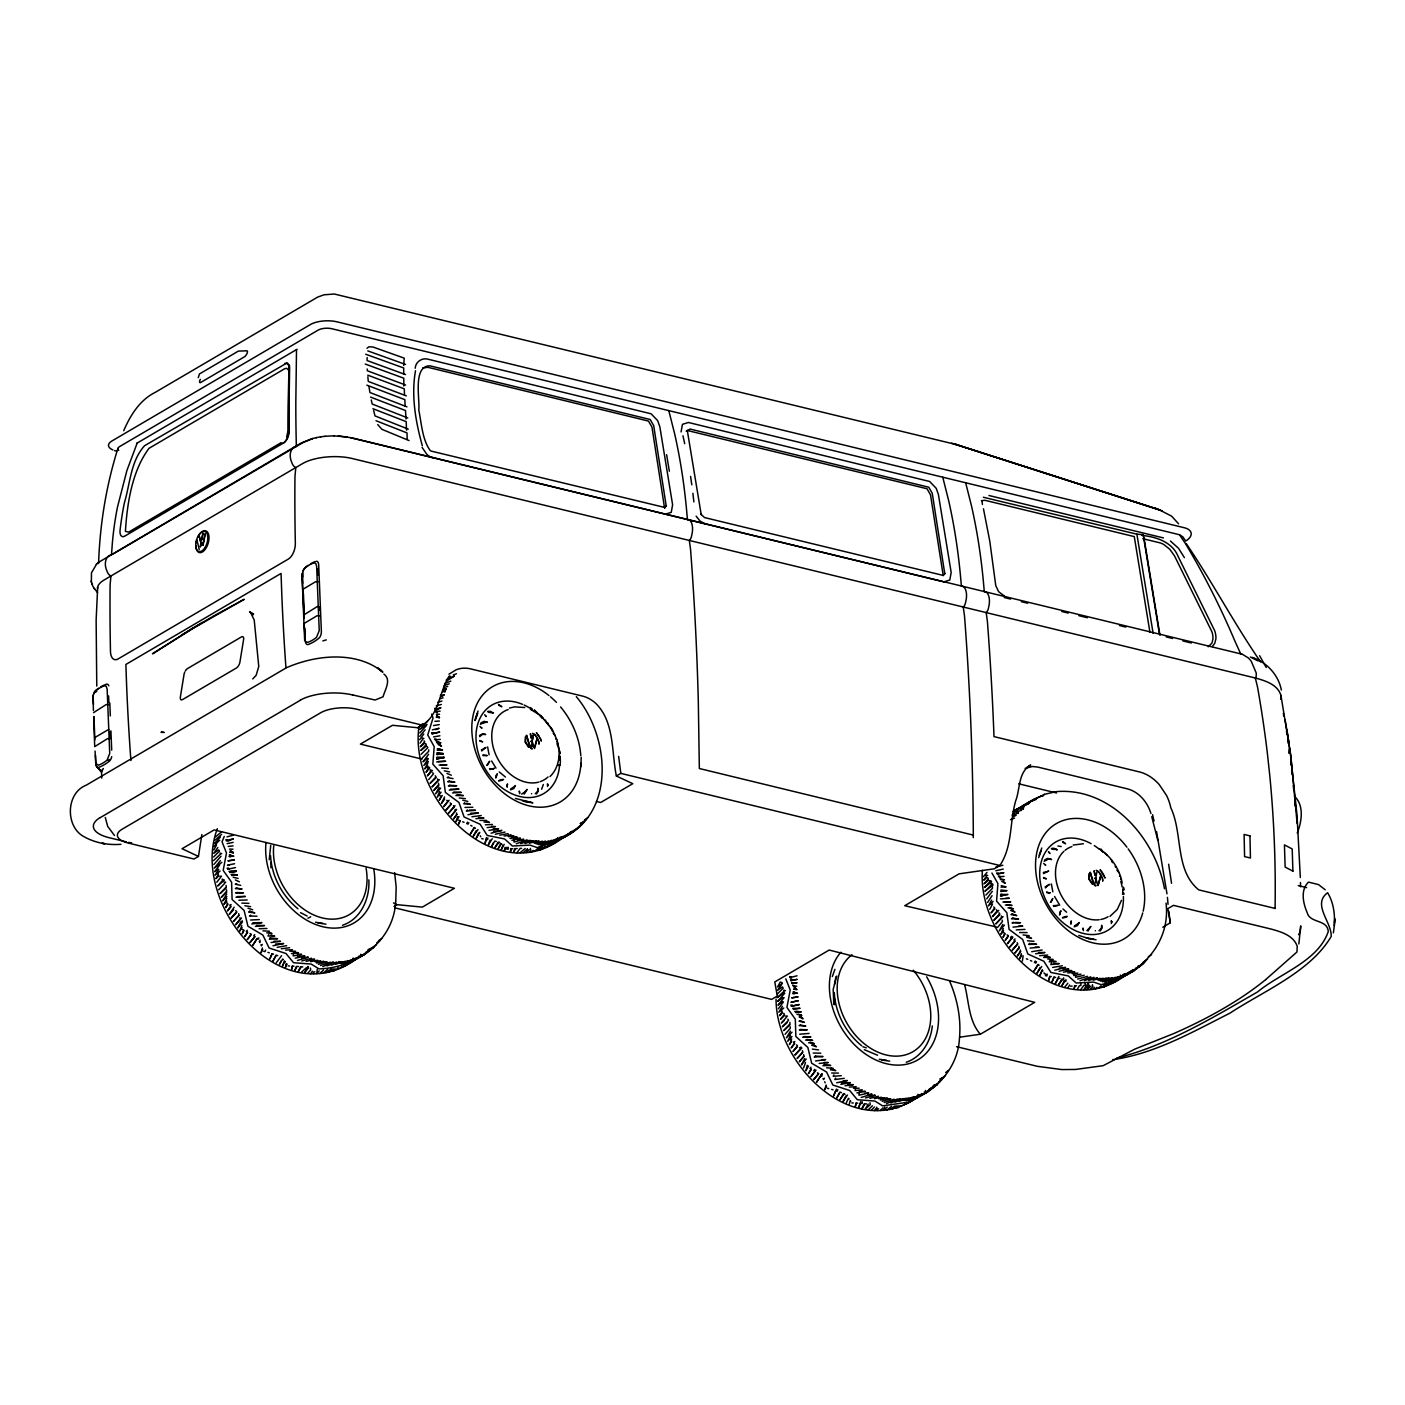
<?xml version="1.0" encoding="UTF-8"?>
<svg xmlns="http://www.w3.org/2000/svg" width="1405" height="1405" viewBox="0 0 1405 1405"><rect width="100%" height="100%" fill="white"/><g stroke="black" fill="none" stroke-linecap="round" stroke-linejoin="round"><path stroke-width="1.5" d="M403.709 373.712L403.709 367.97L365.704 354.236M559.541 759.877L559.383 755.995M560.314 760.123L560.156 756.171M428.701 749.849L428.683 751.324L422.115 758.085M992.439 886.836L992.422 888.329L985.836 895.09M367.144 357.52L367.091 360.558L405.483 374.591M226.749 898.462L223.992 904.258L226.837 901.114M304.147 618.428L302.725 589.415L315.686 581.67L318.461 581.688M790.488 1035.45L787.713 1041.263L791.981 1036.521M198.263 377.629L199.492 373.923L238.358 351.109L246.665 350.811A3.829 1.423 -56.7 0 1 247.28 352.796A3.829 1.423 -56.7 0 1 244.839 356.589L200.371 382.669A3.829 1.423 -56.7 0 1 200.335 379.332M973.244 837.643L973.314 835.097A2123.06 1154.225 -76.3 0 0 964.497 615.882L963.268 607.03A5.796 3.161 -76.3 0 0 965.674 601.955A14.331 7.798 -76.3 0 0 964.884 588.221A10.783 5.866 -76.3 0 0 961.406 586.166L960.405 575.119A505.677 274.906 -76.3 0 0 948.586 500.321L942.755 477.191M269.233 859.755L270.726 845.406M270.884 867.763L271.06 862.249M368.848 879.864C369.954 898.304 361.103 918.993 342.557 925.245M395.771 900.921L396.175 887.047L394.629 872.698M418.883 727.386C409.118 799.972 497.388 892.263 566.092 835.308M504.184 844.352L501.269 849.779L502.779 845.757M508.505 834.851L508.452 836.678L514.107 836.133L510.366 835.273M514.037 840.208L513.984 842.052L523.802 839.329L517.953 839.856M559.085 751.78C559.436 760.79 556.679 770.256 549.987 776.561M560.419 760.843L560.121 765.532M580.915 766.656L581.196 757.225M834.623 1004.768L834.781 999.236M862.213 1101.678L862.143 1103.505L860.685 1103.382L858.578 1107.597L860.738 1101.555M959.492 1037.909C961.231 1018.432 957.244 998.85 949.552 980.971M982.429 870.327C976.949 939.102 1059.458 1025.615 1126.266 974.771M1063.673 977.862L1063.62 979.724L1062.83 979.162L1058.632 984.659L1061.811 979.144M1065.903 979.584L1065.851 981.428L1065.13 980.848L1061.864 985.73L1064.358 980.69M1073.842 973.665L1073.789 975.509L1080.972 974.157M1075.686 975.456L1075.633 977.3L1084.203 975.228M1102.749 880.022L1102.714 881.286M1122.648 894.353L1122.823 888.768M1166.045 903.116C1171.032 944.072 1138.542 976.668 1101.011 984.624L1093.652 982.095L1076.16 983.008L1068.309 975.931L1050.94 972.453L1043.845 961.248L1027.828 953.977L1022.664 939.471L1009.106 929.408L1006.841 912.723L996.567 901.149L997.919 883.622L991.93 873.032M288.728 379.455L288.078 430.72L286.69 436.815M98.596 563.493C99.86 524.522 106.2 485.691 117.88 448.476M296.508 349.599L295.823 402.374A365.651 51.493 84.2 0 0 296.121 435.603L296.35 446.456A10.783 8.008 59.6 0 0 291.836 449.337A14.331 10.643 59.6 0 0 292.064 463.106A5.796 4.303 59.6 0 0 295.788 467.566L294.962 476.629A2123.06 1577.042 59.6 0 0 295.313 541.821L295.349 543.226A12.627 6.779 -75.3 0 1 288.341 559.067L118.073 658.963A12.627 6.779 -75.3 0 1 110.486 651.674L110.451 650.252A2123.06 1577.042 59.6 0 1 110.099 585.077L110.925 576.015A5.796 4.303 59.6 0 1 107.184 571.554A14.331 10.643 59.6 0 1 106.973 557.767A10.783 8.008 59.6 0 1 111.487 554.905L112.33 543.419A365.651 332.616 -23.9 0 1 117.511 506.959L126.889 470.552L137.181 443.067M428.595 754.274L423.01 761.826L427.296 758.156M992.334 891.279L986.732 898.814M1333.345 932.885C1335.628 919.643 1334.785 904.311 1327.602 892.737C1311.813 904.276 1331.852 922.137 1331.202 936.433C1310.426 971.874 1263.148 991.245 1229.919 1013.163C1192.546 1031.99 1154.752 1053.75 1112.725 1059.686M1334.539 922.681L1334.75 918.659L1334.381 925.79M403.744 365.511L404.201 358.135L373.01 347.017L368.883 346.807L366.986 348.264M506.871 786.8L507.539 783.92L506.942 785.729M1070.592 923.788L1071.26 920.907L1071.119 923.981M302.532 572.59L302.742 583.268M1280.658 699.251L1280.938 695.37C1277.584 684.411 1265.22 680.723 1255.332 678L352.286 458.539A35.652 13.927 -2.3 0 0 330.333 456.73L325.714 457.082A35.652 13.927 -2.3 0 0 302.619 463.562L104.075 580.019A35.652 13.927 -2.3 0 0 97.56 588.836M428.349 758.682L423.871 765.426L428.349 761.44M992.071 895.688L987.61 902.432M538.976 744.299L538.87 741.7M97.683 587.009L96.137 620.202L96.769 686.062M427.928 763.056L424.714 768.921L427.822 765.953M991.649 900.061L988.435 905.909L993.089 901.448M221.007 856.225L213.894 864.444M784.728 993.23L777.632 1001.431L782.778 997.55M201.863 834.552L198.456 856.418L193.995 859.017L128.241 843.053A25.712 10.046 -2.3 0 1 122.112 829.231L320.656 712.774A25.712 10.046 -2.3 0 1 356.484 709.156L422.238 725.138C439.765 714.46 438.94 691.488 449.354 675.963M317.302 969.274L316.722 973.489L319.198 970.908M515.372 785.606L513.791 788.574L510.489 789.821M1079.093 922.593L1077.512 925.579L1074.228 926.826M510.911 848.55L510.419 851.729L511.35 848.866L512.825 848.76M1074.632 985.555L1074.14 988.716L1075.088 985.853L1076.546 985.766M1298.852 943.949L1300.731 925.895L1300.24 931.726L1298.571 934.711M220.392 860.633L214.298 868.132L221.832 862.354M784.131 997.62L778.019 1005.137L782.55 1001.66M486.727 765.374L489.73 761.211L487.412 765.023M1050.448 902.379L1052.819 898.48M1051.133 902.01L1052.538 898.901M664.495 507.662L651.973 427.138L648.46 421.061L428.033 367.337L422.694 367.899M666.233 506.134L653.694 425.61L650.199 419.515L429.772 365.792C412.526 366.108 420.06 399.371 418.795 410.207C421.605 423.449 422.115 439.115 430.106 450.443A3.776 2.494 48.6 0 0 431.23 451.11L665.18 507.556M700.796 514.019L704.467 517.549L943.194 575.418L930.514 494.841L927.019 488.747L687.308 430.492L701.218 514.652M944.792 573.837L932.253 493.296L928.758 487.219L689.978 429.034L687.414 430.632M281.562 955.734L276.223 962.794M293.487 954.171L293.171 955.909L301.689 954.381L297.597 954.276M395.718 901.395C393.699 941.578 356.027 967.905 318.935 968.888L311.172 964.058L293.575 962.724L285.97 953.503L269.128 948.024L262.858 935.045L247.947 926.246L244.119 910.475L232.106 899.499L231.597 882.2L223.184 870.415L226.486 853.011L222.043 841.823L224.273 836.414M487.886 837.889L487.57 839.61L486.112 839.347L485.129 843.299L486.429 837.626M492.242 838.732L488.308 844.914L490.169 840.067M531.353 745.001L530.721 748.426L531.933 748.602M530.967 748.285L531.74 744.018M834.5 984.501L835.887 976.861M847.461 1095.004L843.123 1101.415L845.863 1096.023M855.417 1088.857L855.118 1090.579L862.249 1089.771M859.245 1093.476L858.929 1095.197L868.694 1093.037L864.918 1093.213M932.305 1025.896C930.883 1041.456 921.645 1057.052 906.278 1062.233M959.457 1038.383C957.999 1067.15 937.205 1090.104 911.459 1100.396M1045.759 973.946L1045.46 975.667L1046.918 975.878L1047.234 974.157M1095.478 881.023L1094.46 885.413L1095.988 885.782M1095.707 878.529L1096.848 872.259M292.258 966.025L291.608 969.52L292.539 966.113L294.014 966.183M855.996 1103.03L855.346 1106.525L856.26 1103.101L857.735 1103.188M547.564 786.519L547.458 783.832L548.301 785.342M1111.285 923.507L1111.478 921.575M200.213 546.721L200.88 543.366L202.443 542.629L200.423 546.773M201.565 539.836L202.882 533.145M201.776 539.889L203.093 533.198M202.847 545.175L205.077 533.847M203.058 545.228L205.288 533.918M219.637 865.006L214.684 871.715L217.845 869.221M783.375 1001.993L778.423 1008.72M551.217 844.897L551.831 841.858L552.762 843.685L550.602 845.195M415.494 370.762C411.068 395.789 415.581 421.5 422.308 445.701M505.027 847.285L504.307 850.78L505.888 848.005M1049.728 976.51L1048.868 980.286L1049.834 976.352L1051.291 976.598M218.741 869.344L215.053 875.175L220.076 871.03M782.462 1006.331L778.792 1012.162L783.797 1008.035M526.945 789.628L523.152 793.579M1090.666 926.633L1086.89 930.584M496.474 775.244L496.264 777.422M1060.195 912.231L1059.985 914.427M286.392 963.725L285.461 967.483L286.532 963.602L287.077 964.374M427.559 721.257L419.919 729.353L427.085 724.471M534.778 746.81L536.728 739.469M534.532 748.584L537.114 738.89M1100.466 876.457L1098.008 885.642L1100.835 875.895M849.182 1104.488L850.271 1100.589L850.815 1101.38M426.418 725.542L419.814 732.918M1068.028 987.768L1069.627 984.993M577.385 828.037L581.881 824.384M1141.106 965.042L1145.602 961.371M425.153 729.792L419.709 736.378M337.06 969.52L338.5 968.467L337.569 966.658M900.781 1106.508L902.238 1105.454M1041.316 795.774L1039.858 796.828M415.195 368.251C415.581 361.647 422.325 357.344 428.455 359.311L651.13 413.808L657.645 420.622L659.841 426.769L672.609 504.746L671.239 512.368L665.25 514.195M514.915 848.532L513.633 852.22L515.758 848.585L517.216 848.515M423.766 734.007L419.621 739.733M884.746 1107.087L883.569 1110.389L887.222 1107.087M296.297 966.57L294.857 970.592L296.947 966.394L298.422 966.517M217.336 828.704C188.832 904.012 282.528 1016.166 358.31 957.543M265.615 950.043L265.053 951.624L263.631 951.255M475.452 718.271L478.051 711M474.943 720.607L477.647 713.248L475.118 720.273M477.963 829.582L473.292 836.186L476.313 830.531M479.79 832.392L476.242 838.241L478.455 833.147M525.365 736.8L525.189 742.226L528.649 747.284M541.627 789.241L543.349 784.482M832.304 976.616L834.904 969.345M836.73 976.036L833.183 989.348L833.797 1004.399M837.819 1089.595L837.257 1091.158L835.852 1090.701L833.551 1095.953L836.414 1089.121M1039.173 855.259L1041.79 847.988M1038.681 857.594L1041.193 850.587M1041.702 966.587L1037.013 973.173L1040.034 967.536M1051.379 963.04L1050.817 964.603L1059.194 963.602L1053.329 963.18M1089.138 873.717L1088.928 879.231L1092.388 884.272M1121.506 900.324L1117.274 909.474L1109.95 916.376M310.804 973.647L312.402 971.224M874.525 1110.635L876.14 1108.229M527.49 849.147L526.243 852.466L529.176 849.639M1053.908 977.055L1052.046 981.902L1054.207 977.16L1055.647 977.458M1022.348 961.16L1023.156 955.822M538.8 847.549L537.658 850.447L541.452 847.531M284.425 961.143L282.475 965.973L284.741 961.283L285.373 962.056M1297.219 833.112C1301.768 821.732 1304.402 805.451 1294.391 796.143M481.722 750.973L485.937 747.46L481.353 749.954M1045.443 887.96L1048.552 884.693M123.71 430.72C130.314 415.388 139.78 400.004 155.253 392.346L317.688 297.087L324.081 294.787L334.355 294.031L957.174 444.788M271.973 953.837L269.83 958.965L272.131 953.696L273.536 954.171M102.319 769.501L101.827 771.591M1042.194 970.153L1039.963 975.228L1042.352 970.047L1042.932 970.978M460.067 820.942L458.627 824.155L459.979 820.713L458.627 820.204M880.443 1110.477L882.92 1107.895M220.409 837.046L214.491 843.439L219.707 840.295M515.266 785.904L510.7 788.978M1078.987 922.909L1074.439 925.965M300.6 966.64L298.176 971.698L301.337 966.781L302.795 966.939M864.321 1103.628L861.897 1108.686L865.076 1103.786L866.534 1103.926M846.214 1102.978L848.48 1098.271L849.094 1099.044M496.228 775.367L497.282 773.874M497.001 774.225L495.754 778.036M1059.95 912.354L1061.003 910.861M1060.722 911.213L1059.475 915.041M218.53 841.068L213.911 846.583M493.348 842.982L491.574 846.565L494.806 841.103L496.246 841.437M500.619 843.685L498.143 848.743L501.392 843.861L502.112 844.44M1058.861 976.37L1055.313 983.57L1058.545 978.091L1059.967 978.442M306.993 968.027L304.692 972.699L307.976 968.396L307.765 966.482M529.158 852.396L530.827 850.341L530.352 848.392M1092.879 989.383L1094.548 987.329M281.228 960.827L279.402 964.41L282.721 958.983L283.424 959.756M1288.789 753.203L1289.737 749.287L1286.98 730.249M1088.91 985.783L1086.961 989.559L1091.018 986.011M262.77 949.394L260.996 952.801L262.401 948.006M275.907 955.47L272.956 961.143L276.328 955.154L277.716 955.663M826.491 1086.381L824.717 1089.788L826.122 1085.011M839.628 1092.458L836.695 1098.13L840.05 1092.142L841.437 1092.651M666.479 505.677L664.688 507.978M945.021 573.363L943.247 575.664M243.89 930.549L242.204 933.781L243.715 930.092L242.45 929.46M808.472 1065.921L805.926 1070.786L807.208 1065.306M1065.008 986.767L1067.853 983.201M803.537 1068.011L805.522 1062.566M303.094 570.606L305.078 567.936A54.584 29.681 -76.3 0 1 313.561 562.966L315.668 563.229L316.652 566.268L319.234 630.599L316.547 637.29A54.584 29.681 -76.3 0 1 308.064 642.261L305.956 641.997M989.717 909.351L991.983 905.206L991.087 904.363L992.58 904.03M540.064 850.043L542.541 846.425M1103.803 987.03L1106.262 983.412M498.09 842.157L494.911 847.672L499.091 842.157L499.881 842.719M258.836 937.943L258.028 939.348L257.378 938.259L252.76 945.319L257.097 938.558M262.261 944.441L261.453 945.846L260.944 944.757M268.759 934.624L267.951 936.011L274.748 936.134L270.761 935.133M467.514 822.136L466.706 823.523L468.041 824.138L468.849 822.75M525.856 736.15L525.505 741.998L529.281 747.32M821.1 1075.264L821.907 1073.859L821.749 1076.335L821.1 1075.264L816.498 1082.307L821.907 1073.859M824.384 1078.179L823.576 1079.584L822.996 1078.496M833.938 1074.878L833.147 1076.265L841.314 1075.703M835.624 1078.127L834.816 1079.514L844.229 1078.355M1035.239 961.038L1034.431 962.425L1035.748 963.092L1036.556 961.705M1089.578 873.155L1089.244 878.986L1093.002 884.307M843.615 1093.547L839.944 1099.799L844.212 1093.722L844.985 1094.477M102.354 770.239L103.355 768.535M868.202 1104.067L865.199 1109.195L870.204 1104.646L869.994 1102.714M1077.354 989.225L1079.479 985.59L1080.937 985.52L1080.744 983.623M459.031 816.639L455.975 821.749L457.644 816.604M1021.734 955.33L1019.714 958.754L1021.365 953.609M474.223 827.51L470.254 834.061L474.644 827.475L475.364 828.388M1037.944 964.515L1033.975 971.048L1038.365 964.462L1039.085 965.393M996.461 926.984L904.732 905.716L959.088 873.84L994.213 868.817L999.868 865.498C1012.654 846.495 1009.58 822.206 1015.639 800.955C1020.223 789.487 1018.01 771.889 1030.761 765.023L1027.002 767.235M442.259 795.458L439.308 800.253L441.047 796.372L439.888 795.634M1005.014 934.044L1003.047 937.258L1004.786 933.359L1003.609 932.639M307.8 973.191L310.663 969.977L310.452 968.063M871.522 1110.178L874.384 1106.964M1086.75 984.94L1083.852 989.629L1088.928 985.485L1088.454 983.535M344.471 966.096L346.965 962.917M1111.759 981.305L1109.845 984.255L1114.183 981.48L1113.252 979.654M247.561 932.358L244.681 936.661L247.508 932.095L246.261 931.41L247.28 930.25M811.3 1069.363L808.402 1073.648L811.247 1069.082L809.983 1068.397L811.001 1067.238M242.117 927.634L239.816 931.006L241.801 925.561M419.99 743.175L422.87 739.03L422.255 738.169L423.906 738.433M534.743 851.114L537.325 848.919M1098.464 988.101L1101.063 985.906M227.926 904.434L225.678 907.56L227.663 903.52L226.626 902.713M791.647 1041.439L789.417 1044.547L791.401 1040.508L790.348 1039.718L791.735 1039.085M456.836 814.514L453.587 818.975L456.871 814.18L456.449 812.968M1020.557 951.501L1017.325 955.98L1020.61 951.185L1020.188 949.973M479.737 736.642L482.354 734.394L485.673 734.464L482.723 733.867L479.579 735.482M319.831 973.402L323.484 970.082M1043.476 873.647L1048.358 871.135M1045.092 886.941L1049.676 884.465L1048.762 884.5M516.935 852.73L520.131 848.409L521.571 848.374M1080.656 989.735L1083.852 985.414L1085.292 985.362L1085.099 983.465M1042.51 796.372L1044.424 794.334L1055.945 791.7M444.665 799.182L441.451 803.432L444.577 796.969M1008.386 936.169L1005.19 940.437L1008.246 935.66L1007.086 934.869M868.413 1109.704L872.417 1105.77M1089.981 989.471L1092.897 986.626L1092.44 984.694M216.774 882.27L220.69 877.212L219.953 876.281L221.551 876.246M251.021 934.747L247.227 939.629L251.249 934.272L250.02 933.517M816.006 1070.101L810.948 1076.616L814.988 1071.26L813.741 1070.522L814.76 1069.363M213.806 849.937L216.546 845.037M441.1 792.262L437.236 797.179L439.607 791.524M1003.556 930.9L1000.975 934.184L1003.328 928.512M806.207 1059.019L801.465 1064.937L804.679 1058.615M456.572 809.368L451.11 816.112L455.554 810.544L455.062 809.333M1018.941 948.059L1014.849 953.099L1019.275 947.55L1018.783 946.32M428.701 779.582L433.513 773.751L432.67 772.768M997.515 927.476L1002.432 921.557L1002.204 920.152M429.772 767.868L425.996 772.346L428.262 768.219L427.348 767.376L428.859 767.025M230.964 906.805L227.434 910.967L230.754 906.049L229.735 905.171L231.105 904.539M794.686 1043.792L791.173 1047.954L794.492 1043.037L793.456 1042.176L794.844 1041.544M254.744 936.889L249.844 942.667L254.955 936.608L253.725 935.818L254.744 934.659M449.143 800.253L443.664 806.716L447.932 801.149L446.79 800.306M983.342 876.72L987.013 872.4M818.465 1073.894L813.583 1079.672L818.676 1073.613L817.447 1072.805M301.478 972.207L306.466 967.641M785.096 1034.273L790.312 1028.249L790.225 1026.792M455.044 805.732L448.564 813.144L454.008 806.909L453.464 805.68M1017.483 944.213L1012.285 950.131L1017.747 943.897L1017.185 942.685M464.792 802.641L463.773 803.801L470.306 804.292L466.636 803.203M467.391 809.912L466.372 811.071L475.487 810.316L469.41 810.018M1029.707 943.264L1028.688 944.423L1036.591 944.265L1031.428 943.51M241.484 918.062L235.601 924.753L240.255 918.993L239.886 917.658M804.046 1056.402L799.322 1061.758L803.994 1055.98L803.607 1054.663M323.027 973.296L327.734 969.345M886.748 1110.301L891.473 1106.332M440.696 788.1L435.55 793.895L439.133 787.344M1004.434 925.105L999.271 930.9L1002.854 924.35M1095.988 878.23L1096.585 882.358M523.24 852.554L527.297 849.024M451.163 804.345L445.929 810.088L451.268 803.818L450.162 802.905M1014.902 941.35L1009.668 947.093L1014.99 940.806L1013.883 939.91L1015.095 938.997M350.144 961.125L347.527 963.988L353.094 960.985M1028.214 804.152L1030.849 801.289L1025.264 804.31M233.669 909.72L229.261 914.479L234.161 907.208M797.408 1046.707L792.982 1051.484L797.513 1045.759L796.512 1044.828M1016.412 809.368L1013.093 811.598M925.684 1092.914L930.532 1089.718M238.92 915.568L233.388 921.469L239.078 915.024L238.639 913.689M802.641 1052.573L797.127 1058.474L802.799 1052.011L802.36 1050.694M218.583 889.839L224.818 883.253L224.168 882.2L225.748 882.147M994.881 908.877L991.052 912.899L994.652 907.876L993.774 906.963M96.699 563.967L91.466 572.836L91.395 582.179M438.834 785.237L433.794 790.488L438.711 784.552L438.465 783.147M536.464 794.001L538.343 791.068L537.957 788.24L537.606 791.226L535.27 793.755M1100.185 930.988L1102.064 928.055L1101.696 925.245L1101.327 928.213L1098.991 930.76M1101.397 987.434L1105.173 984.519M218.671 875.842L215.896 878.669L218.46 874.49L217.705 873.629M236.707 912.442L231.123 918.097L236.725 911.669L235.741 910.668M782.392 1012.847L779.635 1015.657L782.181 1011.477L781.426 1010.617M226.872 896.636L222.692 900.833L226.714 894.142M791.999 1032.236L786.431 1037.821L790.435 1031.147M520.131 852.642L525.189 848.48M421.184 754.257L427.77 747.688L427.278 746.652M1212.252 646.546L1214.763 643.35L1215.887 638.871A22.691 15.016 48.6 0 0 1214.728 630.792L1178.11 556.415C1172.35 541.996 1156.122 536.815 1141.931 535.41L1143.161 534.673L1159.406 633.901M331.808 971.294L334.847 968.835M895.547 1108.299L898.585 1105.84M213.595 856.962L219.408 851.202L219.04 850.253M439.326 779.705L431.967 786.958L437.921 780.337L437.622 778.932M777.334 993.967L783.147 988.207L782.778 987.258M1003.047 916.692L995.706 923.963L1001.66 917.342L1001.361 915.937M362.753 955.101L369.094 951.009M1015.306 810.509L1016.746 811.879M998.744 910.405L992.422 916.569L997.251 910.756L996.391 909.773M930.11 1088.822L931.111 1087.839M226.767 892.175L221.375 897.286L226.591 891.244L226.486 889.804M95.698 692.156L96.787 691.12M108.255 760.474L109.344 759.438M933.166 1085.889L934.202 1084.906M213.49 860.633L220.409 854.17L220.093 853.151L221.762 853.713M144.645 445.666C130.612 460.875 130.121 483.917 124.343 502.955A366.881 333.74 -23.9 0 0 120.057 530.3A8.904 4.496 -70.9 0 0 124.343 536.376M446.21 680.125L450.478 676.209M436.042 777.843L430.106 783.358L436.024 776.807L435.199 775.771M999.763 914.831L993.844 920.345L999.745 913.794L998.92 912.758M784.622 1015.446L780.495 1019.275L784.412 1014.217L783.674 1013.286M922.822 1093.828L908.192 1103.101M98.368 562.457L301.004 443.119L312.209 438.606M1012.057 815.163L1021.892 806.154L1033.887 799.182M96.313 564.318L98.736 562.123M226.223 887.96L220.005 893.615L226.258 886.889L226.1 885.431M789.944 1024.947L783.727 1030.603L789.979 1023.876L789.838 1022.418M540.679 849.762L545.509 846.196M1104.4 986.749L1109.248 983.201M215.07 840.19L221.604 834.359M328.963 971.944L333.161 968.8M892.702 1108.949L896.882 1105.788M784.095 1020.627L781.391 1022.998L786.537 1017.132L785.834 1016.131L787.432 1016.096M928.687 1090.034L937.627 1084.414L933.781 1085.837M1043.318 872.487L1048.674 871.188M1265.712 979.584L1296.956 951.993L1297.219 946.303C1293.531 935.467 1281.219 931.866 1271.279 929.109L1173.474 905.347L1167.836 908.649L1170.295 922.804L1162.796 927.195M686.202 431.159L687.308 430.492M986.732 877.581L983.711 880.18L986.591 876.018L985.976 875.175L987.627 875.42M215.685 836.818L221.779 831.62M787.011 1022.858L782.322 1026.827L788.556 1020.241L787.889 1019.187M326.048 972.611L331.229 968.853M889.769 1109.616L894.967 1105.858M252.742 678.931L256.132 675.313L258.766 666.497L254.217 620.009L250.617 612.615L253.304 614.74L249.546 611.842L253.603 613.897M424.784 743.175L420.376 746.758L424.609 741.717L424.047 740.804M988.523 880.162L984.097 883.763L988.347 878.722L987.768 877.791M339.659 968.326L342.416 966.482M1038.717 796.969L1035.959 798.813M903.38 1105.313L906.137 1103.487M422.062 759.104L360.4 744.106L392.469 725.296L417.777 727.737L422.782 723.733M480.861 722.978L484.005 721.362L487.201 722.047M481.669 723.47L486.955 722.047M1044.6 859.983L1047.726 858.367L1051.607 859.544L1048.464 858.894L1045.39 860.457M945.653 1072.577L948.41 1070.364M426.47 745.985L420.78 750.463L426.242 744.615L425.715 743.631M991.614 881.866L984.501 887.451L989.981 881.62L989.436 880.619L991.087 880.882M448.95 674.189L456.221 669.746A35.634 28.627 74.6 0 1 470.06 668.745L582.97 696.195A35.634 28.627 74.6 0 1 596.177 703.765C614.635 722.609 611.456 751.763 616.356 775.999L632.759 783.691L600.673 802.501L596.423 801.465M494.244 768.272L493.471 768.869M1057.983 905.277L1053.732 906.453M993.142 884.939L984.923 891.262L991.491 884.693L990.999 883.64L992.65 883.903M250.705 915.129L249.493 916.042L257.045 916.2M378.489 940.858L381.703 938.522M782.392 983.395L777.545 986.925L780.284 982.042L781.935 982.587M940.612 1079.022L945.442 1075.51M342.328 967.079L346.28 964.55M1036.029 798.216L1032.078 800.745M906.067 1104.084L910.019 1101.538M218.372 850.078L213.701 853.397L217.863 847.549M580.915 824.243L583.795 822.188L580.247 823.488M782.111 987.083L777.439 990.385L781.602 984.554M1143.196 962.267L1147.534 959.176M548.705 846.056L551.919 843.966M1115.184 981.111L1112.444 983.043L1114.235 979.285L1115.64 980.953L1114.709 979.127M571.888 831.268L569.605 832.866M563.212 837.872L573.152 831.637L569.165 833.13M1126.933 974.859L1136.873 968.625L1130.902 970.873M376.751 942.808L379.842 940.63M940.472 1079.795L943.58 1077.617L939.822 1079.022M1132.167 970.679L1133.326 969.872M567.269 834.5L568.445 833.674M566.654 835.448L575.523 829.863M1131.007 971.487L1127.46 973.946M1130.393 972.436L1139.244 966.868L1135.714 968.08M570.184 833.007L577.806 828.16M784.078 992.896L777.211 997.638L784.148 991.157L783.832 990.156L785.483 990.701M580.493 823.593L585.797 819.923M573.749 830.531L580.019 826.491M1137.488 967.518L1143.74 963.496M938.681 1081.85L941.649 1079.813M345.086 965.815L350.091 962.653L349.178 960.844M584.55 819.835L587.834 817.605M1148.271 956.823L1151.556 954.592M369.094 949.692L375.943 945.091M546.106 847.25L550.461 844.475M932.832 1086.697L939.664 1082.078M543.436 848.48L548.793 845.108M1107.158 985.485L1112.532 982.113M524.276 794.088L527.068 789.434M1087.997 931.076L1090.807 926.422M366.81 952.713L361.963 955.927L360.822 954.241M1136.698 968.168L1141.527 965.147L1137.734 966.306M365.967 952.643L371.464 949.236L368.075 950.377M927.862 1090.772L935.186 1086.223L931.814 1087.382M181.386 635.183L211.646 617.129M365.405 952.643L373.888 947.409L368.128 949.552M192.327 628.439L152.513 653.817L193.433 628.158L244.189 599.32L212.612 616.549M191.361 629.019L202.443 622.433M1208.23 646.774L1211.935 643.069L1212.937 639.047A20.513 13.576 48.6 0 0 1211.9 631.741L1174.475 555.818L1169.733 549.232L1163.884 544.56A16.456 10.889 48.6 0 0 1159.301 542.681L1142.827 538.677M136.636 443.383L297.035 349.283M145.189 445.35L287.112 362.876L289.412 365.265L289.641 367.759L288.991 406.379A366.881 51.669 84.2 0 0 289.149 431.107A8.904 4.496 -70.9 0 1 284.109 442.645L124.869 536.06M281.263 442.575L128.698 532.073L125.414 531.424C127.117 503.745 131.93 471.237 148.983 448.336L284.811 368.654L286.638 368.303L288.85 370.393M113.384 553.798L303.199 442.452L312.788 438.571M100.264 817.622L300.459 700.182M417.777 727.737L422.238 725.138M480.387 724.313L484.145 722.1M521.659 794.053L525.417 791.84M394.05 906.401L397.018 904.662L422.325 907.121L454.412 888.294L214.14 829.916L182.053 848.725L198.456 856.418M616.356 775.999L620.817 773.382L999.868 865.498M983.342 497.247L1136.891 534.181L1143.161 534.673M1044.126 861.3L1047.884 859.087M959.668 1037.189L980.339 1034.238L1034.695 1002.345L829.161 950.043L774.805 981.937L777.264 996.092L771.608 999.394L394.7 907.806M346.543 963.637L356.817 957.964L352.831 959.246M910.264 1100.642L920.538 1094.952L916.552 1096.251M350.319 961.775L359.487 956.717M1018.871 808.56L1028.056 803.519M914.04 1098.763L923.226 1093.722L919.678 1094.758M561.473 838.539C616.479 814.092 609.823 736.378 576.313 696.652M559.945 839.101L567.971 834.728L564.582 835.676M354.148 959.861L362.086 955.523L358.293 956.454M1016.272 809.772L1024.21 805.434M1123.684 976.089L1131.692 971.716L1128.32 972.682M917.887 1096.848L925.825 1092.528M911.248 1100.993L916.833 1097.972M358.047 957.911L364.598 954.381L360.47 955.066M1020.329 807.383L1013.778 810.913L1030.638 801.886M1122.367 976.528L1129.023 972.963L1125.44 973.77M921.768 1094.899L928.319 1091.369L924.191 1092.071M349.88 962.232L354.446 959.808L353.287 958.105M1023.929 805.486L1028.478 803.063M913.619 1099.219L918.168 1096.796M557.539 839.856L562.685 837.152M1125.967 974.578L1121.278 976.861L1120.347 975.052M1022.787 806.54L1026.194 804.784M431.721 714.074L433.039 718.043L427.735 734.956L434.198 746.635L432.845 764.162L443.119 775.718L445.367 792.42L458.943 802.466L464.107 816.99L480.124 824.261L487.219 835.448L504.588 838.943L512.421 846.003L529.931 845.108L537.29 847.619L558.681 840.05M1028.267 802.641L1044.424 794.334M1031.92 801.254L1033.184 800.622M913.83 1099.641C849.902 1139.385 776.104 1063.392 776.052 999.166M1034.431 800.007L1036.381 799.34M907.665 1102.275L882.656 1105.875L874.911 1101.063L857.313 1099.711L849.691 1090.508L832.849 1085.029L826.579 1072.033L811.669 1063.234L807.857 1047.463L795.845 1036.486L795.318 1019.205L786.923 1007.403L790.225 989.998L785.764 978.811M541.136 845.353L551.673 840.26M1104.874 982.358L1115.394 977.248M545.175 844.071L554.606 839.593M1108.914 981.059L1118.327 976.58M344.559 963.725L354.06 959.229M908.28 1100.73L917.781 1096.216L909.615 1098.324M549.267 842.719L557.451 838.943M333.933 970.96L336.339 968.976M1112.988 979.724L1121.172 975.931M1114.323 982.183L1116.887 980.55M897.672 1107.948L900.061 1105.981M448.634 776.947L447.264 777.58L453.077 778.616M1013.497 922.295L1012.127 922.927L1020.487 922.734L1015.235 922.418M342.767 963.725L351.039 959.914M906.506 1100.712L914.778 1096.919L911.178 1097.674M446.948 680.793L454.482 676.016L450.074 677.86M1012.513 816.972L1016.166 815.339M553.394 841.314L560.191 838.311L556.099 838.732M1117.116 978.319L1123.912 975.316M1117.151 980.233L1118.802 979.513L1117.66 977.827M341.222 963.619L348.124 960.581M904.943 1100.607L911.845 1097.586M494.016 768.447L490.011 769.466M1057.737 905.452L1053.276 905.628M322.799 966.622L333.512 962.109L326.048 963.83M1013.795 814.865L1018.204 813.003M886.52 1103.61L897.233 1099.114M1025.123 768.342L1032.534 766.515L1037.926 767.112L1127.53 788.89C1139.104 791.963 1147.534 802.325 1150.941 813.46M435.708 729.687L439.115 728.282L432.336 729.845M327.014 965.92L336.62 962.021M890.735 1102.925L900.342 1099.026L896.32 1099.816M345.279 961.231L339.887 963.409L339.185 961.529M538.976 844.844L548.653 840.945M1102.697 981.849L1112.391 977.95L1106.297 979.127M444.7 683.497L450.829 681.109M1010.476 819.695L1014.55 818.114M331.281 965.165L339.624 961.951M895.003 1102.152L903.362 1098.938L897.813 1099.694M537.009 844.265L545.474 841.033M1100.747 981.252L1109.195 978.038L1105.63 978.547M453.271 674.927L456.467 673.75M1020.206 810.738L1016.992 811.914L1018.309 813.442M162.84 731.671L160.995 732.339L164.315 732.479M516.285 843.738L527.103 839.839M1080.024 980.743L1090.842 976.844M444.173 685.605L449.266 683.814M533.18 850.359L531.898 851.764M335.567 964.322L342.539 961.863L338.535 962.021M1096.919 987.346L1095.619 988.751M899.305 1101.309L906.26 1098.851M542.348 841.121L535.287 843.58L534.831 841.683M555.625 841.525L570.729 833.464L566.882 834.675M1099.009 980.585L1106.086 978.126M520.605 843.65L530.317 840.348L522.379 841.455M1084.344 980.655L1094.038 977.336M320.516 965.498L330.316 962.197M884.237 1102.504L894.037 1099.202M1128.672 972.295L1134.45 970.451L1125.194 975.527L1124.263 973.735M437.886 702.289L441.96 701.007M524.978 843.474L533.426 840.822L526.928 841.367M552.762 843.685L552.218 841.736M1088.699 980.479L1097.165 977.827M318.461 964.322L327.014 961.687L321.745 962.144M882.182 1101.327L890.735 1098.692L887.24 1098.991M981.41 500.654L984.958 500.303L1134.274 536.605L1149.922 632.197M297.439 960.458L308.292 957.139L301.812 958.017M861.177 1097.446L872.013 1094.144L867.693 1094.723M443.822 687.589L447.756 686.43M533.795 842.842L539.344 841.209L535.34 841.015M1103.066 978.196L1097.516 979.829L1097.059 977.915M929.249 1089.051L932.832 1087.997L926.475 1092.089L925.351 1090.403M322.851 640.891L326.329 639.89M436.235 705.907L441.328 704.467M301.794 960.95L311.524 958.21M865.515 1097.955L875.245 1095.215L869.449 1095.742M1077.705 979.039L1087.54 976.334M529.369 843.211L536.429 841.296L532.565 841.209M1093.108 980.198L1100.168 978.284M487.676 711.545L488.852 711.229M488.343 712.265L493.454 713.02L490.046 711.158M1051.414 848.55L1052.591 848.234M1052.082 849.27L1056.437 849.41M226.995 836.853L233.423 835.15M323.8 961.196L316.634 963.092L316.424 961.196M880.355 1100.08L887.521 1098.183L881.989 1098.201M439.747 698.742L443.084 697.864M491.065 833.183L501.866 830.443L493.489 831.251M1054.804 970.188L1065.587 967.43L1059.3 968.045M797.039 975.808L789.909 977.599L791.595 978.143M316.002 437.675L320.832 436.85M311.91 438.676L316.687 437.605M306.185 961.354L314.65 959.246L310.452 959.369M869.906 1098.341L878.388 1096.251M511.912 840.295L520.482 838.241L514.09 838.416M1050.273 892.737L1049.114 892.965M996.075 866.832L1002.854 865.269M509.453 708.05L514.722 706.873L524.75 707.523M236.83 883.868L235.32 884.202L240.712 885.378M559.91 837.187L565.284 835.957L558.646 839.54L557.715 837.731M1073.174 845.055L1083.396 843.738M495.368 834.254L505.027 832.059M995.794 870.766L1003.258 869.08M1059.089 971.241L1068.766 969.046L1063.146 969.327M1116.659 1058.088C1167.292 1045.408 1212.761 1017.677 1257.616 991.895C1280.341 973.05 1318.206 961.266 1328.269 931.515C1327.391 919.046 1309.882 923.577 1307.142 912.53C1303.085 903.169 1300.24 889.927 1308.512 882.112L1318.505 884.588L1325.249 889.804M295.191 958.192L304.955 956.05L297.403 956.383M1022.12 808.56L1020.241 808.964L1021.558 810.492M235.496 867.57L227.68 869.238L229.296 869.186M314.878 971.786L313.438 972.102L313.701 973.56M878.617 1108.791L877.177 1109.089L877.44 1110.565L876.702 1107.175M272.974 945.758L283.634 943.528L275.573 944.037M836.713 1082.763L847.356 1080.533L843.334 1080.779M234.565 863.724L227.434 865.199L229.085 865.462M227.153 843.615L233.195 842.385M310.593 961.635L317.688 960.247M874.332 1098.622L881.409 1097.252M315.036 961.793L320.691 960.721M878.775 1098.798L884.412 1097.709M510.05 838.504L517.251 837.169L511.894 836.8M499.688 835.185L508.118 833.622M1063.427 972.19L1071.839 970.609L1065.763 970.486M433.548 736.923L439.923 735.781M856.91 1092.897L865.427 1091.386L859.263 1091.228M277.136 947.339L286.673 945.653M840.857 1084.344L850.394 1082.658L841.437 1082.746M433.565 725.577L439.238 724.611M488.975 830.408L498.599 828.774L493.155 828.81M1052.696 967.413L1062.321 965.779M284.688 363.509L286.585 363.193L288.886 365.581L288.447 406.695A366.881 51.669 84.2 0 0 288.605 431.423A8.904 4.496 -70.9 0 1 283.582 442.961L283.108 442.733M467.97 814.724L478.402 812.951L470.71 813.249M1031.692 951.712L1042.124 949.956M793.386 1009.405L800.112 1008.281L792.719 1008.369M440.116 711.088L435.585 711.826L437.236 712.651M492.944 768.904L489.555 768.64M1122.595 974.684L1126.424 974.157M1000.694 891.508L1007.034 890.647L1000.782 890.05M251.794 923.981L261.945 922.611L252.83 922.804M815.532 1060.968L825.666 1059.616L822.03 1059.686M471.904 816.762L481.23 815.532M1035.625 953.767L1044.951 952.537L1038.576 952.414M281.334 948.779L289.623 947.708M845.055 1085.784L853.344 1084.713L847.566 1084.326M320.498 436.832L325.135 436.305M504.061 835.993L511.086 835.132M271.095 942.509L280.508 941.35L274.045 941.192M1067.782 972.998L1074.807 972.12L1069.785 971.47M228.242 846.442L233.09 845.863M487.078 827.615L495.456 826.597L491.557 826.316M291.379 953.574L298.51 952.766L293.399 952.081M449.231 790.154L459.031 789.118L450.461 789.241M1012.97 927.142L1022.752 926.106L1018.467 926.176M440.327 739.364L435.129 739.873L436.797 740.136M1004.048 876.351L998.867 876.878L1000.536 877.124M1072.173 973.683L1077.846 973.121M255.447 926.422L264.491 925.579L256.483 925.245M819.168 1063.427L828.23 1062.584L824.208 1062.408M232.668 874.384L237.252 874.911L231.755 875.403L233.37 875.35M796.389 1011.372L800.99 1011.899L795.476 1012.39L797.092 1012.355M1070.663 986.222L1072.138 986.099M235.97 897.233L245.348 896.443L237.357 896.583M1030.093 948.076L1039.208 947.304L1035.169 947.111M799.708 1034.221L809.087 1033.43M532.267 748.795L531.494 748.672M475.891 818.676L483.97 818.026L478.525 817.464M1039.612 955.663L1047.708 955.031M324.959 436.27L334.091 435.813M434.918 721.345L439.344 721.028M436.709 761.896L445.631 761.247L438.22 761.545M1000.43 898.884L1009.352 898.252L1005.664 898.392M452.533 792.929L461.226 792.402L453.745 792.016M1016.254 929.917L1024.965 929.39M285.566 950.096L292.468 949.692M849.287 1087.084L856.189 1086.697M120.935 844.3C107.658 845.353 94.082 842.754 82.579 835.87C65.262 825.086 66.246 792.859 86.267 785.167L286.462 667.726C315.791 654.87 356.203 650.515 382.687 672.011L378.946 668.868L382.687 672.011M250.547 920.012L259.31 919.573M904.943 1098.429L909 1098.236L903.626 1100.414L902.923 1098.517M485.41 824.805L492.417 824.472M1049.149 961.793L1056.156 961.477L1049.711 960.23M1001.045 887.135L1006.138 886.906L1001.203 885.677M238.868 900.254L247.175 899.955M802.589 1037.241L810.896 1036.96L803.976 1036.609M259.152 928.723L266.968 928.459M822.891 1065.71L830.706 1065.447L823.91 1064.533M1056.578 791.595C1111.267 787.327 1155.49 838.416 1164.482 888.768M227.048 868.149L228.664 868.097M1002.116 894.405L1000.536 894.458L1007.947 894.476L1000.483 895.933L1002.081 895.881M790.769 1005.137L792.385 1005.084M464.967 807.436L472.853 807.26M439.133 765.058L447.001 764.917L440.661 764.706M1002.871 902.063L1010.739 901.922L1004.382 901.711M228.997 871.381L236.391 871.293L229.665 872.417L236.391 871.293L230.613 871.328M436.323 714.267L439.537 714.232M289.816 951.238L295.436 951.203M853.555 1088.243L859.158 1088.208M1049.184 892.772L1046.83 892.632M479.93 820.415L486.622 820.432M1043.652 957.402L1050.36 957.437L1044.459 955.997M455.887 795.529L463.369 795.581L457.117 794.615M1019.626 932.534L1027.108 932.586M831.69 1073.016L838.486 1073.121M813.232 1053.048L820.783 1053.188M333.969 435.866L347.457 436.937M229.472 849.094L233.002 849.2M288.095 965.938L289.57 965.99M796.723 986.187L793.193 986.082L794.879 986.644M851.816 1102.943L853.309 1102.978M442.821 691.734L445.262 691.822L443.646 690.505M241.836 903.099L248.931 903.362M805.557 1040.086L812.652 1040.367L806.944 1039.437M529.79 802.027L522.467 800.885M1093.512 939.014L1086.188 937.89M322.922 923.384L315.581 922.242M886.643 1060.371L879.319 1059.23M1000.571 879.635L1004.417 879.811L999.991 878.74M1048.446 892.93L1049.834 892.807M262.911 930.83L269.356 931.234M826.649 1067.835L833.095 1068.222M441.662 768.043L448.336 768.482M1005.383 905.048L1012.057 905.47L1006.911 904.697M1027.512 940.806L1034.027 941.297M231.052 874.419L237.252 874.911M794.773 1011.424L800.99 1011.899M483.987 821.995L489.467 822.417L486.183 821.082M1047.708 958.983L1053.206 959.422M338.342 435.989L351.426 437.763L1241.792 654.133M108.765 729.371L94.504 737.73M1096.093 939.769L1088.489 938.593M459.33 797.97L465.441 798.655M1023.051 934.957L1029.18 935.642M499.126 780.372C505.572 778.265 504.535 779.968 498.687 781.057M1062.847 917.377C1069.31 915.252 1068.257 916.956 1062.408 918.045M128.505 842.42L131.666 842.807M812.371 1049.096L818.571 1049.904M481.722 838.68L483.18 838.89M1053.768 848.163L1057.175 850.007L1056.613 849.305M431.598 732.69L433.267 732.953M434.584 738.907L436.253 739.171M1057.895 846.021L1061.214 846.548M996.76 872.891L998.428 873.137M524.768 801.605L532.864 802.817L515.407 798.444M998.323 875.912L999.991 876.158M230.964 855.294L229.314 855.03L233.757 856.242L228.997 856.47L230.648 856.734M795.722 987.996L794.088 987.733L797.092 989.647L793.72 989.155L795.37 989.419M794.686 992.281L793.035 992.018L797.478 993.23L792.736 993.476L794.369 993.721M317.881 922.945L325.978 924.174M881.62 1059.95L889.716 1061.161M244.874 905.751L250.617 906.664M808.595 1042.738L814.356 1043.652L810 1042.106M266.722 932.78L272.008 933.64L269.022 932.147M498.476 704.397L501.848 706.768L498.916 705.257M1062.654 842.245L1065.57 843.755L1062.83 841.507M444.279 770.853L449.618 771.907M1008 907.841L1013.339 908.894L1009.528 907.507M233.195 877.282L238.095 878.388M796.934 1014.287L801.816 1015.394L798.549 1014.234M112.857 449.934A18.95 7.411 -2.3 0 1 111.978 440.942L310.523 324.485A18.95 7.411 -2.3 0 1 336.937 321.815L1184.556 527.806A15.402 8.272 -10.7 0 1 1185.697 541.03L1182.852 536.851L1179.41 534.708L331.773 328.717A9.765 3.811 -2.3 0 0 318.18 330.087L119.636 446.562A9.765 3.811 -2.3 0 0 118.722 450.39M988.944 495.508L1163.463 537.922M350.425 437.693L943.809 581.881L949.798 580.054L951.167 572.45L938.4 494.472L936.204 488.308L929.671 481.494L688.432 422.484L682.444 424.328L681.074 431.932M1004.241 597.529L1010.634 599.092M1021.312 601.674L1027.705 603.237M1061.829 611.526L1068.239 613.089M1078.9 615.671L1087.435 617.743M1119.434 625.524L1125.826 627.087M1166.255 636.904L1172.508 638.432M1182.957 640.961L1191.317 642.998M1018.695 783.797L1056.542 792.982M319.831 615.759L317.056 615.741L304.095 623.469L305.271 640.733M1298.22 885.589L1306.615 887.626M973.314 835.097L699.339 768.517L698.32 701.815A2123.06 1154.225 -76.3 0 0 690.54 549.302L689.311 540.451A5.796 3.161 -76.3 0 0 691.699 535.375A14.331 7.798 -76.3 0 0 690.909 521.641A10.783 5.866 -76.3 0 0 687.431 519.587L686.448 508.54A505.677 274.906 -76.3 0 0 674.628 433.741L668.798 410.611M1275.213 908.455L1198.746 889.874C1174.598 870.222 1183.098 833.797 1170.769 807.664A39.252 29.417 60.8 0 0 1166.536 795.441L1159.301 784.657A37.566 27.995 60 0 0 1139.508 771.942L993.985 736.606L993.739 729.915A2123.06 1154.225 -76.3 0 0 987.399 621.449L986.169 612.58A5.796 3.161 -76.3 0 0 988.576 607.522A14.331 7.798 -76.3 0 0 987.768 593.788A10.783 5.866 -76.3 0 0 984.308 591.733L983.307 580.687A505.677 274.906 -76.3 0 0 971.487 505.888L965.657 482.758M352.918 695.001L375.1 700.024L383.108 696.757C384.865 689.644 391.784 679.915 383.864 674.066M1095.988 878.529L1094.442 878.318L1095.865 878.652L1097.446 884.518M436.27 741.735L440.696 742.823L436.85 742.63L440.696 742.823L437.939 741.998M108.958 704.572L106.183 704.572L93.503 712.651M462.807 800.2L467.83 801.43M110.328 738.644L107.553 738.626L94.697 746.635L93.678 716.831M126.397 841.894L109.485 837.784A37.619 14.7 -2.3 0 1 100.159 817.587M956.577 1046.69L1037.364 1066.325L1061.829 1069.574L1075.563 1069.451L1103.171 1065.675L1134.871 1049.078L1173.597 1033.623A525.698 205.411 -2.3 0 0 1265.712 979.584M827.369 1088.243L828.774 1088.612M1048.674 892.772L1046.655 891.894M483.109 755.644L487.236 755.574L482.934 754.907M831.62 1089.402L833.042 1089.806M267.898 952.397L269.303 952.818M953.451 443.681L1158.51 509.418L1171.63 516.162L1178.567 523.819M951.642 443.172L1162.058 510.788M955.312 444.226L1160.354 510.12M247.982 908.21L252.689 909.738M1094.706 885.273L1095.654 885.589M1078.812 935.449L1088.945 938.628M789.628 976.545L791.314 977.107M790.541 979.619L792.227 980.181M791.595 982.517L793.263 983.079M792.771 985.221L794.457 985.783M862.898 1046.76L866.235 1047.849M225.906 839.558L227.575 840.12M877.563 1055.225L864.286 1049.676M1252.399 657.347L1254.068 658.014M432.389 457.609L431.247 457.205A11.416 7.552 48.6 0 1 426.821 454.342L422.08 447.387M367.776 350.881L405.518 364.457M365.265 364.053L403.779 378.208L403.815 386.076M1154.892 508.066L1156.684 508.733M405.606 385.023L367.337 370.78L367.232 369.006M367.741 375.153L404.306 388.834L404.482 394.893M406.326 395.876L368.303 381.44L367.829 376.803M366.881 385.163L404.868 399.652L405.097 405.852M370.569 397.106L405.518 410.541L405.992 419.024M406.958 406.87L369.919 392.522L368.971 386.674M372.922 408.697L406.203 421.641L406.519 430.211M409.048 440.555L381.932 429.333L377.682 424.556M407.784 417.97L372.149 404.008L371.271 399.933M375.978 420.71L407.011 432.916L407.204 439.431M408.293 429.157L374.995 415.915L373.642 410.488M705.029 523.854L700.147 521.167L696.107 516.162M446.983 773.452L451.321 775.191M530.335 709.314L540.24 715.215L552.095 728.984L557.065 740.207L560.138 753.677L558.154 746.67M1005.541 596.897L998.656 591.733L995.776 585.692L989.77 541.101L983.465 508.786M1026.405 958.79L1027.758 959.352M462.684 821.785L464.036 822.347M1096.181 870.275L1097.323 870.854M532.46 733.287L533.601 733.867M1030.445 960.528L1031.779 961.143M1043.546 878.072L1046.391 878.88L1043.616 877.51M479.808 741.085L482.67 741.875L479.895 740.523M235.46 879.952L239.377 881.831M304.007 614.828L317.319 606.521L319.462 606.767L319.602 610.367M393.505 902.923L397.018 904.662M1044.951 864.742L1045.742 865.129L1043.652 863.46M481.23 727.737L482.02 728.141L479.93 726.473M470.71 825.42L472.027 826.087M434.83 708.278L436.481 709.121M435.374 710.965L437.025 711.808M300.547 912.67L307.133 916.025M1250.345 656.996L1258.195 661.017M1254.63 658.313C1268.065 663.687 1278.62 675.752 1281.36 690.066M307.976 968.396L308.468 966.851M1001.783 881.356L1005.26 883.306L1003.381 881.321M532.109 708.77L530.265 707.54M531.88 709.543L530.071 708.348M1170.435 541.03L1178.567 548.354L1184.397 557.627M1099.219 848.919C1111.25 856.365 1119.609 869.151 1122.191 883.007M1097.006 870.731L1098.411 871.609M536.851 712.721L534.286 709.999L539.098 714.776M533.268 733.726L534.69 734.622M505.431 777.035L499.232 771.942M1186.417 543.84C1212.445 582.162 1234.293 623.75 1260.671 662.001M485.515 715.9L486.218 716.532L484.69 714.706M1100.905 849.006L1103.206 852.097L1100.572 849.709M1098.148 871.522L1099.43 872.54M1062.953 908.947L1066.571 912.214M534.427 734.534L535.709 735.535M861.669 1045.777C845.792 1032.78 835.378 1013.163 834.254 992.597M443.699 688.801L445.157 690.136M297.948 908.789C282.071 895.775 271.639 876.158 270.533 855.61M97.595 592.752L92.923 586.465L91.079 581.003M800.85 1047.041L801.816 1048.025L794.844 1055.102L800.446 1048.657L799.48 1047.673M1107.193 855.505L1104.277 852.501M543.472 718.517L540.539 715.496M114.508 835.536L107.693 826.386L105.27 817.447M540.152 716.146L542.26 718.324M96.172 765.707L101.459 771.995L96.172 765.707A5.638 3.056 -76.3 0 1 95.839 763.881L95.487 755.258M1100.765 870.45L1100.097 869.713L1105.05 878.09L1104.734 877.177M537.026 733.445L536.376 732.725L540.468 738.802M1099.219 872.487L1102.556 878.968M547.054 723.224L545.175 719.922M535.481 735.5L538.484 740.558M980.339 1034.238C968.449 1020.768 969.011 1001.203 964.62 984.8M1179.41 534.708L1185.24 543.226A581.688 377.98 78.1 0 1 1235.258 641.909L1240.773 653.957A9.976 6.639 50.9 0 1 1242.336 654.273L1248.044 657.751A21.637 16.702 60.9 0 1 1251.258 661.298L1256.052 672.521A7.043 4.672 69.1 0 1 1256.333 674.172L1256.088 676.595A5.444 3.6 70.9 0 1 1255.332 678L1257.528 687.08A1347.29 1253.699 -9.2 0 1 1267.363 753.221L1269.751 775.332A1342.091 1248.044 -10.6 0 1 1275.073 908.455M1111.32 859.72L1112.444 862.652M547.581 722.714L548.705 725.647M1111.724 921.575L1111.179 920.837L1112.022 922.347M1101.696 871.557L1104.207 875.789M1100.185 873.611L1102.205 877.563M1022.138 807.155L1023.279 808.859L1023.982 806.435L1021.857 807.454L1022.998 809.157M1059.704 905.171L1054.575 896.495M917.799 1094.39L918.958 1096.093M537.975 734.569L539.344 736.606M536.447 736.624L537.29 737.853M553.939 840.84L555.063 842.526L553.43 843.246L552.727 841.665M495.983 768.166L491.627 761.001M352.866 958.473L354.025 960.177M351.461 959.703L352.602 961.406M94.153 588.449L94.785 589.433M552.499 731.18L551.427 729.318M559.524 765.602L558.347 764.882L558.856 765.69M550.303 727.491L550.813 728.387M1259.6 655.696L1266.221 667.498M1044.02 972.857L1044.53 973.788M480.299 835.852L480.791 836.8M260.066 940.103L259.837 942.597L259.258 941.508M1115.166 866.305L1115.675 867.289M1110.986 980.514L1111.917 982.341M548.986 842.842L549.935 844.668M547.248 843.527L548.196 845.353M1083.448 929.741L1082.974 928.055L1083.431 930.672M519.727 792.754L519.253 791.05L519.692 793.685M824.665 1081.762L825.174 1082.833M1116.87 870.081L1119.1 872.874M553.131 733.076L555.361 735.869M1049.149 852.361L1049.957 853.538L1048.411 851.693M1120.4 876.334L1119.504 876.018M556.661 739.346L555.765 739.03M540.328 738.345L541.329 741.085L541.013 740.189M538.062 739.048L538.976 743.368M1283.309 713.336L1284.328 716.515M558.294 745.511L557.065 741.506M557.557 745.563L557.03 743.684M1093.757 883.622L1090.262 872.206L1093.283 883.236M530.036 746.617L526.524 735.201L529.562 746.231M1120.804 878.494L1121.12 879.548M1095.338 930.619L1095.356 930.83M531.599 793.632L531.617 793.825M91.641 583.11L91.957 584.269M1151.749 816.691L1157.755 840.172M507.152 786.01L507.398 786.993M199.334 536.183L201.056 543.278L199.124 536.113M1095.25 875.42L1094.109 870.696L1094.794 874.946M1087.716 983.377L1088.173 985.309M1052.837 891.824L1051.344 883.938M531.529 738.433L530.388 733.709L531.072 737.941M533.707 747.513L532.267 741.524L530.721 741.313L532.126 741.664L533.443 734.745L531.986 741.541L533.285 747.144M489.098 754.819L487.623 746.933M1152.539 814.689L1154.049 820.994M197.244 541.171L199.264 549.671M242.169 920.714L242.468 922.031L237.744 927.95L240.94 921.627M1280.938 695.37L1290.896 756.206L1297.131 823.453M682.953 435.761L684.692 443.681M1170.295 922.804L1168.749 911.125M1285.031 719.536L1288.824 741.77M1283.538 714.846L1283.819 716.269M1156.561 831.514L1166.993 893.843M666.62 454.676L669.342 471.237M1143.986 537.658L1159.986 635.376M1136.891 534.181L1153.136 633.392M1168.644 864.251L1171.542 883.271M1286.471 731.232L1286.857 733.814M1287.735 739.733L1288.297 743.614M690.593 476.4L691.787 484.813M1289.088 749.111L1289.597 752.659M618.639 756.382L620.817 773.382M982.06 501.62L982.429 504.465M1289.86 748.654L1297.008 815.023L1300.328 877.493M1290.668 761.387L1291.142 765.391M1291.845 771.169L1292.249 774.717M692.893 493.313L693.877 501.884M1123.491 887.17C1125.493 892.456 1122.209 888.223 1123.034 890.05M1102.609 878.687L1102.697 880.355M508.206 847.197L508.417 849.094L506.942 849.235L506.731 847.338M1293.32 785.553L1293.706 789.61M1167.432 897.356L1168.029 904.328M101.722 778.107L101.582 771.714L96.945 766.99A5.638 3.056 -76.3 0 0 99.298 767.148A66.509 36.161 -76.3 0 0 108.835 761.563A5.638 3.056 -76.3 0 0 111.715 756.593M1294.778 801.763L1295.076 805.803M285.97 667.674L285.408 660.297A2123.06 1577.042 59.6 0 1 281.79 594.28L281.053 573.433L125.87 664.46L126.608 685.306A2123.06 1577.042 59.6 0 0 130.244 751.324L130.928 760.544M1123.895 893.176L1123.965 894.3M1123.104 893L1123.192 894.107M317.934 568.726L318.197 575.207M302.76 577.034L302.655 574.223A5.638 3.056 -76.3 0 1 305.693 567.146A66.509 36.161 -76.3 0 1 308.064 565.39M303.445 593.858L304.218 613.142M304.815 628.14L305.342 640.979A5.638 3.056 -76.3 0 0 308.801 644.263A66.509 36.161 -76.3 0 0 318.338 638.66A5.638 3.056 -76.3 0 0 321.376 631.583L318.689 564.828A5.638 3.056 -76.3 0 0 316.494 561.21M302.128 574.452L302.725 589.556M301.987 573.942L304.657 640.627M109.818 703.062L110.328 715.918M110.925 730.916L111.698 750.182M108.607 695.932L108.87 702.412M110.047 731.461L110.257 736.852M93.45 704.274L93.151 697.126A5.638 3.056 -76.3 0 1 93.327 695.001M93.942 716.497L94.873 739.803M93.415 710.491L93.046 695.475L95.593 690.839A54.584 29.681 -76.3 0 1 104.058 685.868L106.165 686.132L107.149 689.153L109.731 753.484L107.043 760.175A54.584 29.681 -76.3 0 1 98.578 765.145L95.768 763.635L95.048 751.043M1300.468 882.481L1300.538 886.783M116.492 451.128A18.95 7.411 -2.3 0 1 114.56 450.584M108.87 685.868A5.638 3.056 -76.3 0 0 105.744 684.446A66.509 36.161 -76.3 0 0 100.949 686.764M98.561 688.292A66.509 36.161 -76.3 0 0 96.207 690.031A5.638 3.056 -76.3 0 0 93.959 692.893M310.452 563.879A66.509 36.161 -76.3 0 1 315.229 561.543M1123.385 896.478A51.282 38.093 59.6 0 1 1079.62 932.358A51.282 38.093 59.6 0 1 1040.086 867.728A51.282 38.093 59.6 0 1 1091.088 843.667M1094.267 845.582A51.282 38.093 59.6 0 1 1098.868 848.901M1120.751 881.409A51.282 38.093 59.6 0 1 1122.226 887.082M1108.053 916.745A39.656 29.452 59.6 0 1 1100.817 919.485M1099.237 919.731A39.656 29.452 59.6 0 1 1061.056 894.985A39.656 29.452 59.6 0 1 1063.954 851.272M1065.13 850.271A39.656 29.452 59.6 0 1 1071.875 846.565M1142.722 912.916A66.86 49.667 59.6 0 1 1067.554 930.075A66.86 49.667 59.6 0 1 1044.53 834.447A66.86 49.667 59.6 0 1 1126.915 847.197M1128.162 848.866A66.86 49.667 59.6 0 1 1143.161 911.195M926.633 976.791A66.86 49.667 59.6 0 1 921.276 1057.596A66.86 49.667 59.6 0 1 847.162 1036.328A66.86 49.667 59.6 0 1 840.91 952.204M913.303 970.188A57.324 42.572 59.6 0 1 919.028 1047.076A57.324 42.572 59.6 0 1 851.342 1030.023A57.324 42.572 59.6 0 1 852.01 954.75M559.436 766.744A51.282 38.093 59.6 0 1 513.159 794.317A51.282 38.093 59.6 0 1 476.225 731.9A51.282 38.093 59.6 0 1 522.502 704.327M524.135 705.029A51.282 38.093 59.6 0 1 528.965 707.593M538.624 782.146A39.656 29.452 59.6 0 1 495.579 754.239A39.656 29.452 59.6 0 1 508.136 709.56M548.038 776.965A39.656 29.452 59.6 0 1 540.117 781.689M580.897 763.284A66.86 49.667 59.6 0 1 516.882 801.43A66.86 49.667 59.6 0 1 474.24 711.018A66.86 49.667 59.6 0 1 548.933 695.528M550.479 696.81A66.86 49.667 59.6 0 1 556.433 702.342M560.577 706.943A66.86 49.667 59.6 0 1 580.792 755.627M373.712 868.694A66.86 49.667 59.6 0 1 322.711 926.72A66.86 49.667 59.6 0 1 266.002 842.526M310.698 916.798A39.656 29.452 59.6 0 1 307.941 918.185M366.09 868.202A57.324 42.572 59.6 0 1 322.36 917.939A57.324 42.572 59.6 0 1 273.747 845.757M197.894 537.131A11.31 5.919 -73.3 0 1 208.168 533.215A11.31 5.919 -73.3 0 1 204.129 550.62A11.31 5.919 -73.3 0 1 195.945 545.509M196.173 542.716A11.31 5.919 -73.3 0 1 196.841 539.854M184.758 672.099A4.935 2.213 -64.1 0 0 184.037 674.418L180.367 697.056A4.935 2.213 -64.1 0 0 182.527 699.602L236.409 668.007A4.935 2.213 -64.1 0 0 239.921 662.124L243.609 639.468A4.935 2.213 -64.1 0 0 241.449 636.922L187.567 668.534A4.935 2.213 -64.1 0 0 186.426 669.482M185.355 670.94A4.935 2.213 -64.1 0 1 186.057 669.922M300.371 700.147A37.619 14.7 -2.3 0 1 352.848 695.036M270.217 937.873L269.409 939.26L277.593 938.716L270.217 937.873M831.251 1068.397L830.443 1069.767L835.729 1070.628L831.251 1068.397M446.281 688.942L445.122 690.716L443.664 689.381L446.281 688.942M430.931 770.888L427.331 775.911L432.441 770.537L430.053 769.975L430.931 770.888M1011.653 938.154L1007.385 943.721L1012.865 937.24L1011.741 936.397L1010.529 937.293L1011.653 938.154M222.798 880.145L217.67 886.011L224.396 880.092L222.113 879.144L222.798 880.145M1027.547 936.029L1026.528 937.205L1031.569 938.417L1027.547 936.029M444.191 694.79L441.96 696.529L440.415 695.44L444.191 694.79M249.844 911.195L248.632 912.108L254.832 912.916L249.844 911.195M812.915 1044.301L811.704 1045.197L816.428 1046.725L812.915 1044.301M815.497 1056.086L814.285 1056.999L823.049 1056.56L815.497 1056.086M440.713 707.821L436.639 710.034L434.988 709.191L440.713 707.821M449.108 781.11L447.738 781.742L454.886 782.128L449.108 781.11M449.758 785.307L448.388 785.939L456.748 785.746L449.758 785.307M1012.074 909.825L1010.704 910.458L1015.042 912.196L1012.074 909.825M1012.355 913.935L1010.985 914.567L1016.799 915.603L1012.355 913.935M1012.829 918.097L1011.459 918.73L1018.607 919.116L1012.829 918.097M233.3 838.82L227.873 841.156L226.187 840.594L233.3 838.82M796.934 979.39L790.875 980.602L796.934 979.39M796.828 982.85L791.963 983.447L796.828 982.85M439.537 732.075L432.073 733.779L439.537 732.075M798.303 1000.729L791.173 1002.204L798.303 1000.729M1003.662 872.768L997.269 873.91L1003.662 872.768M234.161 859.93L228.154 860.826L234.161 859.93M797.882 996.935L791.876 997.813L797.882 996.935M799.217 1004.557L791.419 1006.226L799.217 1004.557M444.226 757.471L436.744 758.928L444.226 757.471L436.797 757.453L444.226 757.471M236.865 888.171L235.373 888.522L242.082 889.049L236.865 888.171M237.094 892.526L235.583 892.86L243.486 892.825L237.094 892.526M800.692 1016.588L799.182 1016.939L803.098 1018.818L800.692 1016.588M800.551 1020.855L799.059 1021.189L804.433 1022.383L800.551 1020.855M800.604 1025.158L799.094 1025.509L805.803 1026.054L800.604 1025.158M800.815 1029.514L799.305 1029.865L807.225 1029.812L800.815 1029.514M443.295 753.642L436.955 754.52L443.295 753.642L437.06 753.045L443.295 753.642M439.449 717.569L436.393 717.165L439.449 717.569L436.902 715.777L439.449 717.569M442.399 749.919L437.324 750.13L442.399 749.919L437.482 748.689L442.399 749.919M439.642 744.316L438.044 744.369L441.539 746.301L439.642 744.316M233.37 852.659L229.999 852.168L233.37 852.659L230.35 850.745L233.37 852.659M104.532 843.667L102.091 843.281L104.585 843.702M1249.958 835.87L1244.092 834.447L1244.584 856.593L1250.45 858.016L1249.958 835.87M1292.916 871.153L1285.136 867.078L1284.433 844.879L1292.196 848.954L1292.916 871.153M379.42 669.307L377.26 667.656L381.159 670.642L379.42 669.307M204.761 547.95A10.485 5.48 -73.3 0 0 204.831 531.441A10.485 5.48 -73.3 0 0 195.716 545.017A10.485 5.48 -73.3 0 0 204.761 547.95"/></g></svg>
